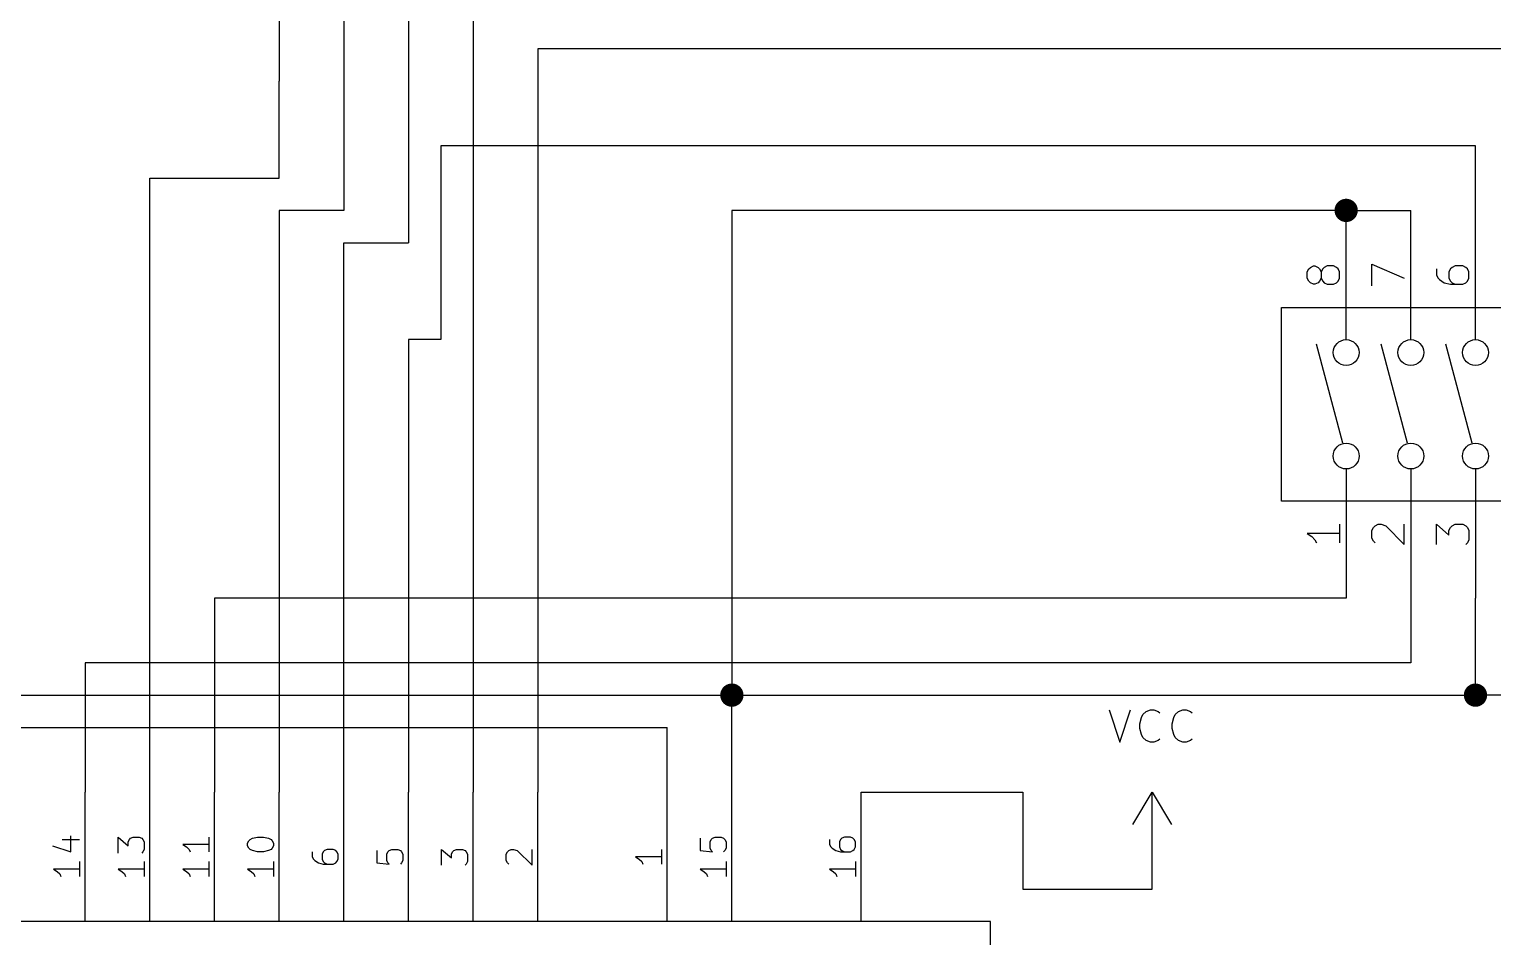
# Model space of a CAD drawing. Extents: x 0.4 to 11.3, y -7.9 to -0.4.
# Drawn here: x 4.613 to 6.877, y -4.374 to -2.97 of the extents above; entities that cross this region are included whole.
import ezdxf

# ---------------------------------------------------------------- set-up
doc = ezdxf.new("R2010")
doc.units = 0
doc.header["$MEASUREMENT"] = 0
for name, color, linetype in [('CYAN2', 4, 'CONTINUOUS'), ('GREEN3', 91, 'CONTINUOUS'), ('LYELLOW', 51, 'CONTINUOUS'), ('RED2', 1, 'CONTINUOUS'), ('RED3', 11, 'CONTINUOUS')]:
    doc.layers.add(name, color=color, linetype=linetype)

msp = doc.modelspace()

# ---------------------------------------------------------------- linework, layer by layer
at = {"layer": 'CYAN2', "linetype": 'CONTINUOUS'}
for p, q in [((6.2833, -4.0228), (6.3, -4.0728)), ((6.2833, -4.0228), (6.3, -4.0728)), ((6.3, -4.0728), (6.3167, -4.0228)), ((6.3, -4.0728), (6.3167, -4.0228)), ((6.3357, -4.0299), (6.3405, -4.0252)), ((6.3357, -4.0299), (6.3405, -4.0252)), ((6.3405, -4.0252), (6.3476, -4.0228)), ((6.3405, -4.0252), (6.3476, -4.0228)), ((6.3476, -4.0228), (6.3524, -4.0228)), ((6.3476, -4.0228), (6.3524, -4.0228)), ((6.3524, -4.0228), (6.3595, -4.0252)), ((6.3524, -4.0228), (6.3595, -4.0252)), ((6.3595, -4.0252), (6.3619, -4.0276)), ((6.3595, -4.0252), (6.3619, -4.0276)), ((6.3857, -4.0299), (6.3905, -4.0252)), ((6.3857, -4.0299), (6.3905, -4.0252)), ((6.3905, -4.0252), (6.3976, -4.0228)), ((6.3905, -4.0252), (6.3976, -4.0228)), ((6.3976, -4.0228), (6.4024, -4.0228)), ((6.3976, -4.0228), (6.4024, -4.0228)), ((6.4024, -4.0228), (6.4095, -4.0252)), ((6.4024, -4.0228), (6.4095, -4.0252)), ((6.4095, -4.0252), (6.4119, -4.0276)), ((6.4095, -4.0252), (6.4119, -4.0276)), ((6.331, -4.0442), (6.3333, -4.0347)), ((6.331, -4.0442), (6.3333, -4.0347)), ((6.331, -4.0514), (6.331, -4.0442)), ((6.331, -4.0514), (6.331, -4.0442)), ((6.3333, -4.0347), (6.3357, -4.0299)), ((6.3333, -4.0347), (6.3357, -4.0299)), ((6.381, -4.0442), (6.3833, -4.0347)), ((6.381, -4.0442), (6.3833, -4.0347)), ((6.381, -4.0514), (6.381, -4.0442)), ((6.381, -4.0514), (6.381, -4.0442)), ((6.3833, -4.0347), (6.3857, -4.0299)), ((6.3833, -4.0347), (6.3857, -4.0299)), ((6.3333, -4.0609), (6.331, -4.0514)), ((6.3333, -4.0609), (6.331, -4.0514)), ((6.3357, -4.0657), (6.3333, -4.0609)), ((6.3357, -4.0657), (6.3333, -4.0609)), ((6.3405, -4.0704), (6.3357, -4.0657)), ((6.3405, -4.0704), (6.3357, -4.0657)), ((6.3476, -4.0728), (6.3405, -4.0704)), ((6.3476, -4.0728), (6.3405, -4.0704)), ((6.3524, -4.0728), (6.3476, -4.0728)), ((6.3524, -4.0728), (6.3476, -4.0728)), ((6.3595, -4.0704), (6.3524, -4.0728)), ((6.3595, -4.0704), (6.3524, -4.0728)), ((6.3619, -4.068), (6.3595, -4.0704)), ((6.3619, -4.068), (6.3595, -4.0704)), ((6.3833, -4.0609), (6.381, -4.0514)), ((6.3833, -4.0609), (6.381, -4.0514)), ((6.3857, -4.0657), (6.3833, -4.0609)), ((6.3857, -4.0657), (6.3833, -4.0609)), ((6.3905, -4.0704), (6.3857, -4.0657)), ((6.3905, -4.0704), (6.3857, -4.0657)), ((6.3976, -4.0728), (6.3905, -4.0704)), ((6.3976, -4.0728), (6.3905, -4.0704)), ((6.4024, -4.0728), (6.3976, -4.0728)), ((6.4024, -4.0728), (6.3976, -4.0728)), ((6.4095, -4.0704), (6.4024, -4.0728)), ((6.4095, -4.0704), (6.4024, -4.0728)), ((6.4119, -4.068), (6.4095, -4.0704)), ((6.4119, -4.068), (6.4095, -4.0704))]:
    msp.add_line(p, q, dxfattribs=at)
at = {"layer": 'GREEN3', "linetype": 'CONTINUOUS'}
for p, q in [((5.4, -3), (5.4, -4.15)), ((6.95, -3), (5.4, -3)), ((5, -3.2), (5, -3.05)), ((5.1, -3.05), (5.1, -3.25)), ((5.2, -3.05), (5.2, -3.3)), ((5.3, -3.05), (5.3, -4.15)), ((5.25, -3.15), (5.25, -3.45)), ((6.85, -3.15), (5.25, -3.15)), ((6.85, -3.25), (6.85, -3.15)), ((4.8, -4.15), (4.8, -3.2)), ((4.8, -3.2), (5, -3.2)), ((5.1, -3.25), (5, -3.25)), ((5, -3.25), (5, -4.15)), ((5.7, -3.25), (5.7, -4)), ((6.65, -3.25), (5.7, -3.25)), ((6.65, -3.25), (6.75, -3.25)), ((5.1, -4.15), (5.1, -3.3)), ((5.1, -3.3), (5.2, -3.3)), ((5.25, -3.45), (5.2, -3.45)), ((5.2, -3.45), (5.2, -4.15)), ((6.65, -3.85), (4.9, -3.85)), ((4.9, -3.85), (4.9, -4.15)), ((6.75, -3.85), (6.75, -3.95)), ((6.85, -4), (6.85, -3.85)), ((6.75, -3.95), (4.7, -3.95)), ((4.7, -3.95), (4.7, -4.15)), ((4.5, -4), (5.7, -4)), ((5.7, -4), (6.85, -4)), ((5.7, -4.15), (5.7, -4)), ((6.95, -4), (6.85, -4)), ((4, -4.05), (5.6, -4.05)), ((5.6, -4.15), (5.6, -4.05)), ((5.9, -4.15), (6.15, -4.15)), ((6.15, -4.15), (6.15, -4.3)), ((6.35, -4.3), (6.35, -4.25)), ((6.15, -4.3), (6.35, -4.3))]:
    msp.add_line(p, q, dxfattribs=at)
at = {"layer": 'GREEN3', "const_width": 0.018}
for points in [[(6.641, -3.25, 1), (6.659, -3.25, 1)], [(5.691, -4, 1), (5.709, -4, 1)], [(6.841, -4, 1), (6.859, -4, 1)]]:
    msp.add_lwpolyline(points, format="xyb", close=True, dxfattribs=at)
at = {"layer": 'LYELLOW', "linetype": 'CONTINUOUS'}
for p, q in [((6.55, -3.7), (6.55, -3.4)), ((6.55, -3.4), (7.05, -3.4)), ((7.05, -3.7), (6.55, -3.7)), ((6.1, -4.35), (4.3, -4.35)), ((6.1, -5.35), (6.1, -4.35))]:
    msp.add_line(p, q, dxfattribs=at)
at = {"layer": 'RED2', "linetype": 'CONTINUOUS'}
for p, q in [((5, -2.85), (5, -3.05)), ((5.1, -2.85), (5.1, -3.05)), ((5.2, -2.85), (5.2, -3.05)), ((5.3, -2.85), (5.3, -3.05)), ((6.65, -3.45), (6.65, -3.25)), ((6.75, -3.45), (6.75, -3.25)), ((6.85, -3.45), (6.85, -3.25)), ((6.55, -3.7), (6.55, -3.4)), ((6.55, -3.4), (7.05, -3.4)), ((6.645, -3.61), (6.604, -3.457)), ((6.745, -3.61), (6.704, -3.457)), ((6.845, -3.61), (6.804, -3.457)), ((6.65, -3.65), (6.65, -3.85)), ((6.75, -3.65), (6.75, -3.85)), ((6.85, -3.65), (6.85, -3.85)), ((7.05, -3.7), (6.55, -3.7)), ((4.7, -4.35), (4.7, -4.15)), ((4.7, -4.35), (4.7, -4.15)), ((4.8, -4.35), (4.8, -4.15)), ((4.8, -4.35), (4.8, -4.15)), ((4.9, -4.35), (4.9, -4.15)), ((4.9, -4.35), (4.9, -4.15)), ((5, -4.35), (5, -4.15)), ((5, -4.35), (5, -4.15)), ((5.1, -4.35), (5.1, -4.15)), ((5.1, -4.35), (5.1, -4.15)), ((5.2, -4.35), (5.2, -4.15)), ((5.2, -4.35), (5.2, -4.15)), ((5.3, -4.35), (5.3, -4.15)), ((5.3, -4.35), (5.3, -4.15)), ((5.4, -4.35), (5.4, -4.15)), ((5.4, -4.35), (5.4, -4.15)), ((5.6, -4.35), (5.6, -4.15)), ((5.6, -4.35), (5.6, -4.15)), ((5.7, -4.35), (5.7, -4.15)), ((5.7, -4.35), (5.7, -4.15)), ((5.9, -4.35), (5.9, -4.15)), ((5.9, -4.35), (5.9, -4.15)), ((6.32, -4.2), (6.35, -4.15)), ((6.35, -4.15), (6.38, -4.2)), ((6.35, -4.25), (6.35, -4.15)), ((6.1, -4.35), (4.3, -4.35)), ((6.1, -5.35), (6.1, -4.35))]:
    msp.add_line(p, q, dxfattribs=at)
at = {"layer": 'RED2'}
for centre in [(6.65, -3.47), (6.75, -3.47), (6.85, -3.47), (6.65, -3.63), (6.75, -3.63), (6.85, -3.63)]:
    msp.add_circle(centre, 0.02, dxfattribs=at)
at = {"layer": 'RED3', "linetype": 'CONTINUOUS'}
for p, q in [((6.5899, -3.3452), (6.5923, -3.3405)), ((6.5899, -3.3548), (6.5899, -3.3452)), ((6.5923, -3.3405), (6.5946, -3.3381)), ((6.5946, -3.3381), (6.5994, -3.3357)), ((6.5994, -3.3357), (6.6018, -3.3357)), ((6.6018, -3.3357), (6.6065, -3.3381)), ((6.6065, -3.3381), (6.6089, -3.3405)), ((6.6089, -3.3405), (6.6113, -3.3452)), ((6.6137, -3.3405), (6.6113, -3.3452)), ((6.6113, -3.3452), (6.6113, -3.3548)), ((6.6161, -3.3381), (6.6137, -3.3405)), ((6.6208, -3.3357), (6.6161, -3.3381)), ((6.6304, -3.3357), (6.6208, -3.3357)), ((6.6351, -3.3381), (6.6304, -3.3357)), ((6.6375, -3.3405), (6.6351, -3.3381)), ((6.6399, -3.3452), (6.6375, -3.3405)), ((6.6399, -3.3548), (6.6399, -3.3452)), ((6.6899, -3.3667), (6.6899, -3.3333)), ((6.6899, -3.3333), (6.7399, -3.3548)), ((6.7899, -3.3405), (6.7899, -3.35)), ((6.8113, -3.3405), (6.8089, -3.3452)), ((6.8089, -3.3452), (6.8089, -3.3548)), ((6.8137, -3.3381), (6.8113, -3.3405)), ((6.8184, -3.3357), (6.8137, -3.3381)), ((6.8304, -3.3357), (6.8184, -3.3357)), ((6.8351, -3.3381), (6.8304, -3.3357)), ((6.8375, -3.3405), (6.8351, -3.3381)), ((6.8399, -3.3452), (6.8375, -3.3405)), ((6.8399, -3.3548), (6.8399, -3.3452)), ((6.5923, -3.3595), (6.5899, -3.3548)), ((6.5946, -3.3619), (6.5923, -3.3595)), ((6.5994, -3.3643), (6.5946, -3.3619)), ((6.6018, -3.3643), (6.5994, -3.3643)), ((6.6065, -3.3619), (6.6018, -3.3643)), ((6.6089, -3.3595), (6.6065, -3.3619)), ((6.6113, -3.3548), (6.6089, -3.3595)), ((6.6113, -3.3548), (6.6137, -3.3595)), ((6.6137, -3.3595), (6.6161, -3.3619)), ((6.6161, -3.3619), (6.6208, -3.3643)), ((6.6208, -3.3643), (6.6304, -3.3643)), ((6.6304, -3.3643), (6.6351, -3.3619)), ((6.6351, -3.3619), (6.6375, -3.3595)), ((6.6375, -3.3595), (6.6399, -3.3548)), ((6.7899, -3.35), (6.7923, -3.3548)), ((6.7923, -3.3548), (6.7946, -3.3571)), ((6.7946, -3.3571), (6.8018, -3.3619)), ((6.8018, -3.3619), (6.8113, -3.3643)), ((6.8089, -3.3548), (6.8113, -3.3595)), ((6.8113, -3.3595), (6.8137, -3.3619)), ((6.8113, -3.3643), (6.8304, -3.3643)), ((6.8137, -3.3619), (6.8184, -3.3643)), ((6.8304, -3.3643), (6.8351, -3.3619)), ((6.8351, -3.3619), (6.8375, -3.3595)), ((6.8375, -3.3595), (6.8399, -3.3548)), ((6.6399, -3.75), (6.5899, -3.75)), ((6.5899, -3.75), (6.597, -3.7548)), ((6.597, -3.7548), (6.6018, -3.7595)), ((6.6399, -3.7357), (6.6399, -3.7643)), ((6.6899, -3.7452), (6.6923, -3.7405)), ((6.6899, -3.7571), (6.6899, -3.7452)), ((6.6923, -3.7405), (6.6946, -3.7381)), ((6.6946, -3.7381), (6.6994, -3.7357)), ((6.6994, -3.7357), (6.7042, -3.7357)), ((6.7042, -3.7357), (6.7113, -3.7381)), ((6.7113, -3.7381), (6.7399, -3.7667)), ((6.7399, -3.7667), (6.7399, -3.7357)), ((6.7899, -3.7667), (6.7899, -3.7357)), ((6.7899, -3.7357), (6.8089, -3.7524)), ((6.8089, -3.7452), (6.8113, -3.7405)), ((6.8089, -3.7524), (6.8089, -3.7452)), ((6.8113, -3.7405), (6.8137, -3.7381)), ((6.8137, -3.7381), (6.8184, -3.7357)), ((6.8184, -3.7357), (6.8304, -3.7357)), ((6.8304, -3.7357), (6.8351, -3.7381)), ((6.8351, -3.7381), (6.8375, -3.7405)), ((6.8375, -3.7405), (6.8399, -3.7452)), ((6.8399, -3.7452), (6.8399, -3.7595)), ((6.6018, -3.7595), (6.6042, -3.7643)), ((6.6923, -3.7619), (6.6899, -3.7571)), ((6.6946, -3.7643), (6.6923, -3.7619)), ((6.8375, -3.7643), (6.8351, -3.7667)), ((6.8399, -3.7595), (6.8375, -3.7643)), ((4.6644, -4.2233), (4.6911, -4.2233)), ((4.6644, -4.2233), (4.6911, -4.2233)), ((4.6778, -4.2424), (4.6778, -4.2176)), ((4.6778, -4.2424), (4.6778, -4.2176)), ((4.7511, -4.2443), (4.7511, -4.2195)), ((4.7511, -4.2195), (4.7663, -4.2329)), ((4.7511, -4.2443), (4.7511, -4.2195)), ((4.7511, -4.2195), (4.7663, -4.2329)), ((4.7663, -4.2271), (4.7682, -4.2233)), ((4.7663, -4.2271), (4.7682, -4.2233)), ((4.7663, -4.2329), (4.7663, -4.2271)), ((4.7663, -4.2329), (4.7663, -4.2271)), ((4.7682, -4.2233), (4.7701, -4.2214)), ((4.7682, -4.2233), (4.7701, -4.2214)), ((4.7701, -4.2214), (4.774, -4.2195)), ((4.7701, -4.2214), (4.774, -4.2195)), ((4.774, -4.2195), (4.7835, -4.2195)), ((4.774, -4.2195), (4.7835, -4.2195)), ((4.7835, -4.2195), (4.7873, -4.2214)), ((4.7835, -4.2195), (4.7873, -4.2214)), ((4.7873, -4.2214), (4.7892, -4.2233)), ((4.7873, -4.2214), (4.7892, -4.2233)), ((4.7892, -4.2233), (4.7911, -4.2271)), ((4.7892, -4.2233), (4.7911, -4.2271)), ((4.7911, -4.2271), (4.7911, -4.2386)), ((4.7911, -4.2271), (4.7911, -4.2386)), ((4.8911, -4.2309), (4.8511, -4.2309)), ((4.8511, -4.2309), (4.8568, -4.2348)), ((4.8911, -4.2309), (4.8511, -4.2309)), ((4.8511, -4.2309), (4.8568, -4.2348)), ((4.8911, -4.2195), (4.8911, -4.2424)), ((4.8911, -4.2195), (4.8911, -4.2424)), ((4.9511, -4.229), (4.953, -4.2252)), ((4.9511, -4.229), (4.953, -4.2252)), ((4.9511, -4.2329), (4.9511, -4.229)), ((4.9511, -4.2329), (4.9511, -4.229)), ((4.953, -4.2252), (4.9549, -4.2233)), ((4.953, -4.2252), (4.9549, -4.2233)), ((4.9549, -4.2233), (4.9587, -4.2214)), ((4.9549, -4.2233), (4.9587, -4.2214)), ((4.9587, -4.2214), (4.9663, -4.2195)), ((4.9587, -4.2214), (4.9663, -4.2195)), ((4.9663, -4.2195), (4.9759, -4.2195)), ((4.9663, -4.2195), (4.9759, -4.2195)), ((4.9759, -4.2195), (4.9835, -4.2214)), ((4.9759, -4.2195), (4.9835, -4.2214)), ((4.9835, -4.2214), (4.9873, -4.2233)), ((4.9835, -4.2214), (4.9873, -4.2233)), ((4.9873, -4.2233), (4.9892, -4.2252)), ((4.9873, -4.2233), (4.9892, -4.2252)), ((4.9892, -4.2252), (4.9911, -4.229)), ((4.9892, -4.2252), (4.9911, -4.229)), ((4.9911, -4.229), (4.9911, -4.2329)), ((4.9911, -4.229), (4.9911, -4.2329)), ((5.6511, -4.2214), (5.6511, -4.2405)), ((5.6511, -4.2214), (5.6511, -4.2405)), ((5.6663, -4.2271), (5.6682, -4.2233)), ((5.6663, -4.2271), (5.6682, -4.2233)), ((5.6663, -4.2367), (5.6663, -4.2271)), ((5.6663, -4.2367), (5.6663, -4.2271)), ((5.6682, -4.2233), (5.6701, -4.2214)), ((5.6682, -4.2233), (5.6701, -4.2214)), ((5.6701, -4.2214), (5.674, -4.2195)), ((5.6701, -4.2214), (5.674, -4.2195)), ((5.674, -4.2195), (5.6835, -4.2195)), ((5.674, -4.2195), (5.6835, -4.2195)), ((5.6835, -4.2195), (5.6873, -4.2214)), ((5.6835, -4.2195), (5.6873, -4.2214)), ((5.6873, -4.2214), (5.6892, -4.2233)), ((5.6873, -4.2214), (5.6892, -4.2233)), ((5.6892, -4.2233), (5.6911, -4.2271)), ((5.6892, -4.2233), (5.6911, -4.2271)), ((5.6911, -4.2271), (5.6911, -4.2367)), ((5.6911, -4.2271), (5.6911, -4.2367)), ((5.8511, -4.2233), (5.8511, -4.2309)), ((5.8511, -4.2233), (5.8511, -4.2309)), ((5.8511, -4.2309), (5.853, -4.2348)), ((5.8511, -4.2309), (5.853, -4.2348)), ((5.8682, -4.2233), (5.8663, -4.2271)), ((5.8682, -4.2233), (5.8663, -4.2271)), ((5.8663, -4.2271), (5.8663, -4.2348)), ((5.8663, -4.2271), (5.8663, -4.2348)), ((5.8701, -4.2214), (5.8682, -4.2233)), ((5.8701, -4.2214), (5.8682, -4.2233)), ((5.874, -4.2195), (5.8701, -4.2214)), ((5.874, -4.2195), (5.8701, -4.2214)), ((5.8835, -4.2195), (5.874, -4.2195)), ((5.8835, -4.2195), (5.874, -4.2195)), ((5.8873, -4.2214), (5.8835, -4.2195)), ((5.8873, -4.2214), (5.8835, -4.2195)), ((5.8892, -4.2233), (5.8873, -4.2214)), ((5.8892, -4.2233), (5.8873, -4.2214)), ((5.8911, -4.2271), (5.8892, -4.2233)), ((5.8911, -4.2271), (5.8892, -4.2233)), ((5.8911, -4.2348), (5.8911, -4.2271)), ((5.8911, -4.2348), (5.8911, -4.2271)), ((4.6492, -4.2329), (4.6778, -4.2424)), ((4.6492, -4.2329), (4.6778, -4.2424)), ((4.7892, -4.2424), (4.7873, -4.2443)), ((4.7892, -4.2424), (4.7873, -4.2443)), ((4.7911, -4.2386), (4.7892, -4.2424)), ((4.7911, -4.2386), (4.7892, -4.2424)), ((4.8568, -4.2348), (4.8606, -4.2386)), ((4.8568, -4.2348), (4.8606, -4.2386)), ((4.8606, -4.2386), (4.8625, -4.2424)), ((4.8606, -4.2386), (4.8625, -4.2424)), ((4.953, -4.2367), (4.9511, -4.2329)), ((4.953, -4.2367), (4.9511, -4.2329)), ((4.9549, -4.2386), (4.953, -4.2367)), ((4.9549, -4.2386), (4.953, -4.2367)), ((4.9587, -4.2405), (4.9549, -4.2386)), ((4.9587, -4.2405), (4.9549, -4.2386)), ((4.9663, -4.2424), (4.9587, -4.2405)), ((4.9663, -4.2424), (4.9587, -4.2405)), ((4.9759, -4.2424), (4.9663, -4.2424)), ((4.9759, -4.2424), (4.9663, -4.2424)), ((4.9835, -4.2405), (4.9759, -4.2424)), ((4.9835, -4.2405), (4.9759, -4.2424)), ((4.9873, -4.2386), (4.9835, -4.2405)), ((4.9873, -4.2386), (4.9835, -4.2405)), ((4.9892, -4.2367), (4.9873, -4.2386)), ((4.9892, -4.2367), (4.9873, -4.2386)), ((4.9911, -4.2329), (4.9892, -4.2367)), ((4.9911, -4.2329), (4.9892, -4.2367)), ((5.0511, -4.2424), (5.0511, -4.25)), ((5.0511, -4.2424), (5.0511, -4.25)), ((5.0511, -4.25), (5.053, -4.2538)), ((5.0511, -4.25), (5.053, -4.2538)), ((5.053, -4.2538), (5.0549, -4.2557)), ((5.053, -4.2538), (5.0549, -4.2557)), ((5.0682, -4.2424), (5.0663, -4.2462)), ((5.0682, -4.2424), (5.0663, -4.2462)), ((5.0663, -4.2462), (5.0663, -4.2538)), ((5.0663, -4.2462), (5.0663, -4.2538)), ((5.0663, -4.2538), (5.0682, -4.2576)), ((5.0663, -4.2538), (5.0682, -4.2576)), ((5.0701, -4.2405), (5.0682, -4.2424)), ((5.0701, -4.2405), (5.0682, -4.2424)), ((5.074, -4.2386), (5.0701, -4.2405)), ((5.074, -4.2386), (5.0701, -4.2405)), ((5.0835, -4.2386), (5.074, -4.2386)), ((5.0835, -4.2386), (5.074, -4.2386)), ((5.0873, -4.2405), (5.0835, -4.2386)), ((5.0873, -4.2405), (5.0835, -4.2386)), ((5.0892, -4.2424), (5.0873, -4.2405)), ((5.0892, -4.2424), (5.0873, -4.2405)), ((5.0911, -4.2462), (5.0892, -4.2424)), ((5.0911, -4.2462), (5.0892, -4.2424)), ((5.0892, -4.2576), (5.0911, -4.2538)), ((5.0892, -4.2576), (5.0911, -4.2538)), ((5.0911, -4.2538), (5.0911, -4.2462)), ((5.0911, -4.2538), (5.0911, -4.2462)), ((5.1511, -4.2405), (5.1511, -4.2595)), ((5.1511, -4.2405), (5.1511, -4.2595)), ((5.1663, -4.2462), (5.1682, -4.2424)), ((5.1663, -4.2462), (5.1682, -4.2424)), ((5.1663, -4.2557), (5.1663, -4.2462)), ((5.1663, -4.2557), (5.1663, -4.2462)), ((5.1682, -4.2424), (5.1701, -4.2405)), ((5.1682, -4.2424), (5.1701, -4.2405)), ((5.1701, -4.2405), (5.174, -4.2386)), ((5.1701, -4.2405), (5.174, -4.2386)), ((5.174, -4.2386), (5.1835, -4.2386)), ((5.174, -4.2386), (5.1835, -4.2386)), ((5.1835, -4.2386), (5.1873, -4.2405)), ((5.1835, -4.2386), (5.1873, -4.2405)), ((5.1873, -4.2405), (5.1892, -4.2424)), ((5.1873, -4.2405), (5.1892, -4.2424)), ((5.1892, -4.2424), (5.1911, -4.2462)), ((5.1892, -4.2424), (5.1911, -4.2462)), ((5.1911, -4.2462), (5.1911, -4.2557)), ((5.1911, -4.2462), (5.1911, -4.2557)), ((5.2511, -4.2633), (5.2511, -4.2386)), ((5.2511, -4.2386), (5.2663, -4.2519)), ((5.2511, -4.2633), (5.2511, -4.2386)), ((5.2511, -4.2386), (5.2663, -4.2519)), ((5.2663, -4.2462), (5.2682, -4.2424)), ((5.2663, -4.2462), (5.2682, -4.2424)), ((5.2663, -4.2519), (5.2663, -4.2462)), ((5.2663, -4.2519), (5.2663, -4.2462)), ((5.2682, -4.2424), (5.2701, -4.2405)), ((5.2682, -4.2424), (5.2701, -4.2405)), ((5.2701, -4.2405), (5.274, -4.2386)), ((5.2701, -4.2405), (5.274, -4.2386)), ((5.274, -4.2386), (5.2835, -4.2386)), ((5.274, -4.2386), (5.2835, -4.2386)), ((5.2835, -4.2386), (5.2873, -4.2405)), ((5.2835, -4.2386), (5.2873, -4.2405)), ((5.2873, -4.2405), (5.2892, -4.2424)), ((5.2873, -4.2405), (5.2892, -4.2424)), ((5.2892, -4.2424), (5.2911, -4.2462)), ((5.2892, -4.2424), (5.2911, -4.2462)), ((5.2911, -4.2462), (5.2911, -4.2576)), ((5.2911, -4.2462), (5.2911, -4.2576)), ((5.3511, -4.2462), (5.353, -4.2424)), ((5.3511, -4.2462), (5.353, -4.2424)), ((5.3511, -4.2557), (5.3511, -4.2462)), ((5.3511, -4.2557), (5.3511, -4.2462)), ((5.353, -4.2424), (5.3549, -4.2405)), ((5.353, -4.2424), (5.3549, -4.2405)), ((5.3549, -4.2405), (5.3587, -4.2386)), ((5.3549, -4.2405), (5.3587, -4.2386)), ((5.3587, -4.2386), (5.3625, -4.2386)), ((5.3587, -4.2386), (5.3625, -4.2386)), ((5.3625, -4.2386), (5.3682, -4.2405)), ((5.3625, -4.2386), (5.3682, -4.2405)), ((5.3682, -4.2405), (5.3911, -4.2633)), ((5.3682, -4.2405), (5.3911, -4.2633)), ((5.3911, -4.2633), (5.3911, -4.2386)), ((5.3911, -4.2633), (5.3911, -4.2386)), ((5.5911, -4.25), (5.5511, -4.25)), ((5.5511, -4.25), (5.5568, -4.2538)), ((5.5911, -4.25), (5.5511, -4.25)), ((5.5511, -4.25), (5.5568, -4.2538)), ((5.5568, -4.2538), (5.5606, -4.2576)), ((5.5568, -4.2538), (5.5606, -4.2576)), ((5.5911, -4.2386), (5.5911, -4.2614)), ((5.5911, -4.2386), (5.5911, -4.2614)), ((5.6511, -4.2405), (5.6701, -4.2424)), ((5.6511, -4.2405), (5.6701, -4.2424)), ((5.6682, -4.2405), (5.6663, -4.2367)), ((5.6682, -4.2405), (5.6663, -4.2367)), ((5.6701, -4.2424), (5.6682, -4.2405)), ((5.6701, -4.2424), (5.6682, -4.2405)), ((5.6892, -4.2405), (5.6873, -4.2424)), ((5.6892, -4.2405), (5.6873, -4.2424)), ((5.6911, -4.2367), (5.6892, -4.2405)), ((5.6911, -4.2367), (5.6892, -4.2405)), ((5.853, -4.2348), (5.8549, -4.2367)), ((5.853, -4.2348), (5.8549, -4.2367)), ((5.8549, -4.2367), (5.8606, -4.2405)), ((5.8549, -4.2367), (5.8606, -4.2405)), ((5.8606, -4.2405), (5.8682, -4.2424)), ((5.8606, -4.2405), (5.8682, -4.2424)), ((5.8663, -4.2348), (5.8682, -4.2386)), ((5.8663, -4.2348), (5.8682, -4.2386)), ((5.8682, -4.2386), (5.8701, -4.2405)), ((5.8682, -4.2386), (5.8701, -4.2405)), ((5.8682, -4.2424), (5.8835, -4.2424)), ((5.8682, -4.2424), (5.8835, -4.2424)), ((5.8701, -4.2405), (5.874, -4.2424)), ((5.8701, -4.2405), (5.874, -4.2424)), ((5.8835, -4.2424), (5.8873, -4.2405)), ((5.8835, -4.2424), (5.8873, -4.2405)), ((5.8873, -4.2405), (5.8892, -4.2386)), ((5.8873, -4.2405), (5.8892, -4.2386)), ((5.8892, -4.2386), (5.8911, -4.2348)), ((5.8892, -4.2386), (5.8911, -4.2348)), ((4.6911, -4.269), (4.6511, -4.269)), ((4.6511, -4.269), (4.6568, -4.2729)), ((4.6911, -4.269), (4.6511, -4.269)), ((4.6511, -4.269), (4.6568, -4.2729)), ((4.6568, -4.2729), (4.6606, -4.2767)), ((4.6568, -4.2729), (4.6606, -4.2767)), ((4.6606, -4.2767), (4.6625, -4.2805)), ((4.6606, -4.2767), (4.6625, -4.2805)), ((4.6911, -4.2576), (4.6911, -4.2805)), ((4.6911, -4.2576), (4.6911, -4.2805)), ((4.7911, -4.269), (4.7511, -4.269)), ((4.7511, -4.269), (4.7568, -4.2729)), ((4.7911, -4.269), (4.7511, -4.269)), ((4.7511, -4.269), (4.7568, -4.2729)), ((4.7568, -4.2729), (4.7606, -4.2767)), ((4.7568, -4.2729), (4.7606, -4.2767)), ((4.7606, -4.2767), (4.7625, -4.2805)), ((4.7606, -4.2767), (4.7625, -4.2805)), ((4.7911, -4.2576), (4.7911, -4.2805)), ((4.7911, -4.2576), (4.7911, -4.2805)), ((4.8911, -4.269), (4.8511, -4.269)), ((4.8511, -4.269), (4.8568, -4.2729)), ((4.8911, -4.269), (4.8511, -4.269)), ((4.8511, -4.269), (4.8568, -4.2729)), ((4.8568, -4.2729), (4.8606, -4.2767)), ((4.8568, -4.2729), (4.8606, -4.2767)), ((4.8606, -4.2767), (4.8625, -4.2805)), ((4.8606, -4.2767), (4.8625, -4.2805)), ((4.8911, -4.2576), (4.8911, -4.2805)), ((4.8911, -4.2576), (4.8911, -4.2805)), ((4.9911, -4.269), (4.9511, -4.269)), ((4.9511, -4.269), (4.9568, -4.2729)), ((4.9911, -4.269), (4.9511, -4.269)), ((4.9511, -4.269), (4.9568, -4.2729)), ((4.9568, -4.2729), (4.9606, -4.2767)), ((4.9568, -4.2729), (4.9606, -4.2767)), ((4.9606, -4.2767), (4.9625, -4.2805)), ((4.9606, -4.2767), (4.9625, -4.2805)), ((4.9911, -4.2576), (4.9911, -4.2805)), ((4.9911, -4.2576), (4.9911, -4.2805)), ((5.0549, -4.2557), (5.0606, -4.2595)), ((5.0549, -4.2557), (5.0606, -4.2595)), ((5.0606, -4.2595), (5.0682, -4.2614)), ((5.0606, -4.2595), (5.0682, -4.2614)), ((5.0682, -4.2576), (5.0701, -4.2595)), ((5.0682, -4.2576), (5.0701, -4.2595)), ((5.0682, -4.2614), (5.0835, -4.2614)), ((5.0682, -4.2614), (5.0835, -4.2614)), ((5.0701, -4.2595), (5.074, -4.2614)), ((5.0701, -4.2595), (5.074, -4.2614)), ((5.0835, -4.2614), (5.0873, -4.2595)), ((5.0835, -4.2614), (5.0873, -4.2595)), ((5.0873, -4.2595), (5.0892, -4.2576)), ((5.0873, -4.2595), (5.0892, -4.2576)), ((5.1511, -4.2595), (5.1701, -4.2614)), ((5.1511, -4.2595), (5.1701, -4.2614)), ((5.1682, -4.2595), (5.1663, -4.2557)), ((5.1682, -4.2595), (5.1663, -4.2557)), ((5.1701, -4.2614), (5.1682, -4.2595)), ((5.1701, -4.2614), (5.1682, -4.2595)), ((5.1892, -4.2595), (5.1873, -4.2614)), ((5.1892, -4.2595), (5.1873, -4.2614)), ((5.1911, -4.2557), (5.1892, -4.2595)), ((5.1911, -4.2557), (5.1892, -4.2595)), ((5.2892, -4.2614), (5.2873, -4.2633)), ((5.2892, -4.2614), (5.2873, -4.2633)), ((5.2911, -4.2576), (5.2892, -4.2614)), ((5.2911, -4.2576), (5.2892, -4.2614)), ((5.353, -4.2595), (5.3511, -4.2557)), ((5.353, -4.2595), (5.3511, -4.2557)), ((5.3549, -4.2614), (5.353, -4.2595)), ((5.3549, -4.2614), (5.353, -4.2595)), ((5.5606, -4.2576), (5.5625, -4.2614)), ((5.5606, -4.2576), (5.5625, -4.2614)), ((5.6911, -4.269), (5.6511, -4.269)), ((5.6511, -4.269), (5.6568, -4.2729)), ((5.6911, -4.269), (5.6511, -4.269)), ((5.6511, -4.269), (5.6568, -4.2729)), ((5.6568, -4.2729), (5.6606, -4.2767)), ((5.6568, -4.2729), (5.6606, -4.2767)), ((5.6606, -4.2767), (5.6625, -4.2805)), ((5.6606, -4.2767), (5.6625, -4.2805)), ((5.6911, -4.2576), (5.6911, -4.2805)), ((5.6911, -4.2576), (5.6911, -4.2805)), ((5.8911, -4.269), (5.8511, -4.269)), ((5.8511, -4.269), (5.8568, -4.2729)), ((5.8911, -4.269), (5.8511, -4.269)), ((5.8511, -4.269), (5.8568, -4.2729)), ((5.8568, -4.2729), (5.8606, -4.2767)), ((5.8568, -4.2729), (5.8606, -4.2767)), ((5.8606, -4.2767), (5.8625, -4.2805)), ((5.8606, -4.2767), (5.8625, -4.2805)), ((5.8911, -4.2576), (5.8911, -4.2805)), ((5.8911, -4.2576), (5.8911, -4.2805))]:
    msp.add_line(p, q, dxfattribs=at)

doc.saveas('drawing.dxf')
